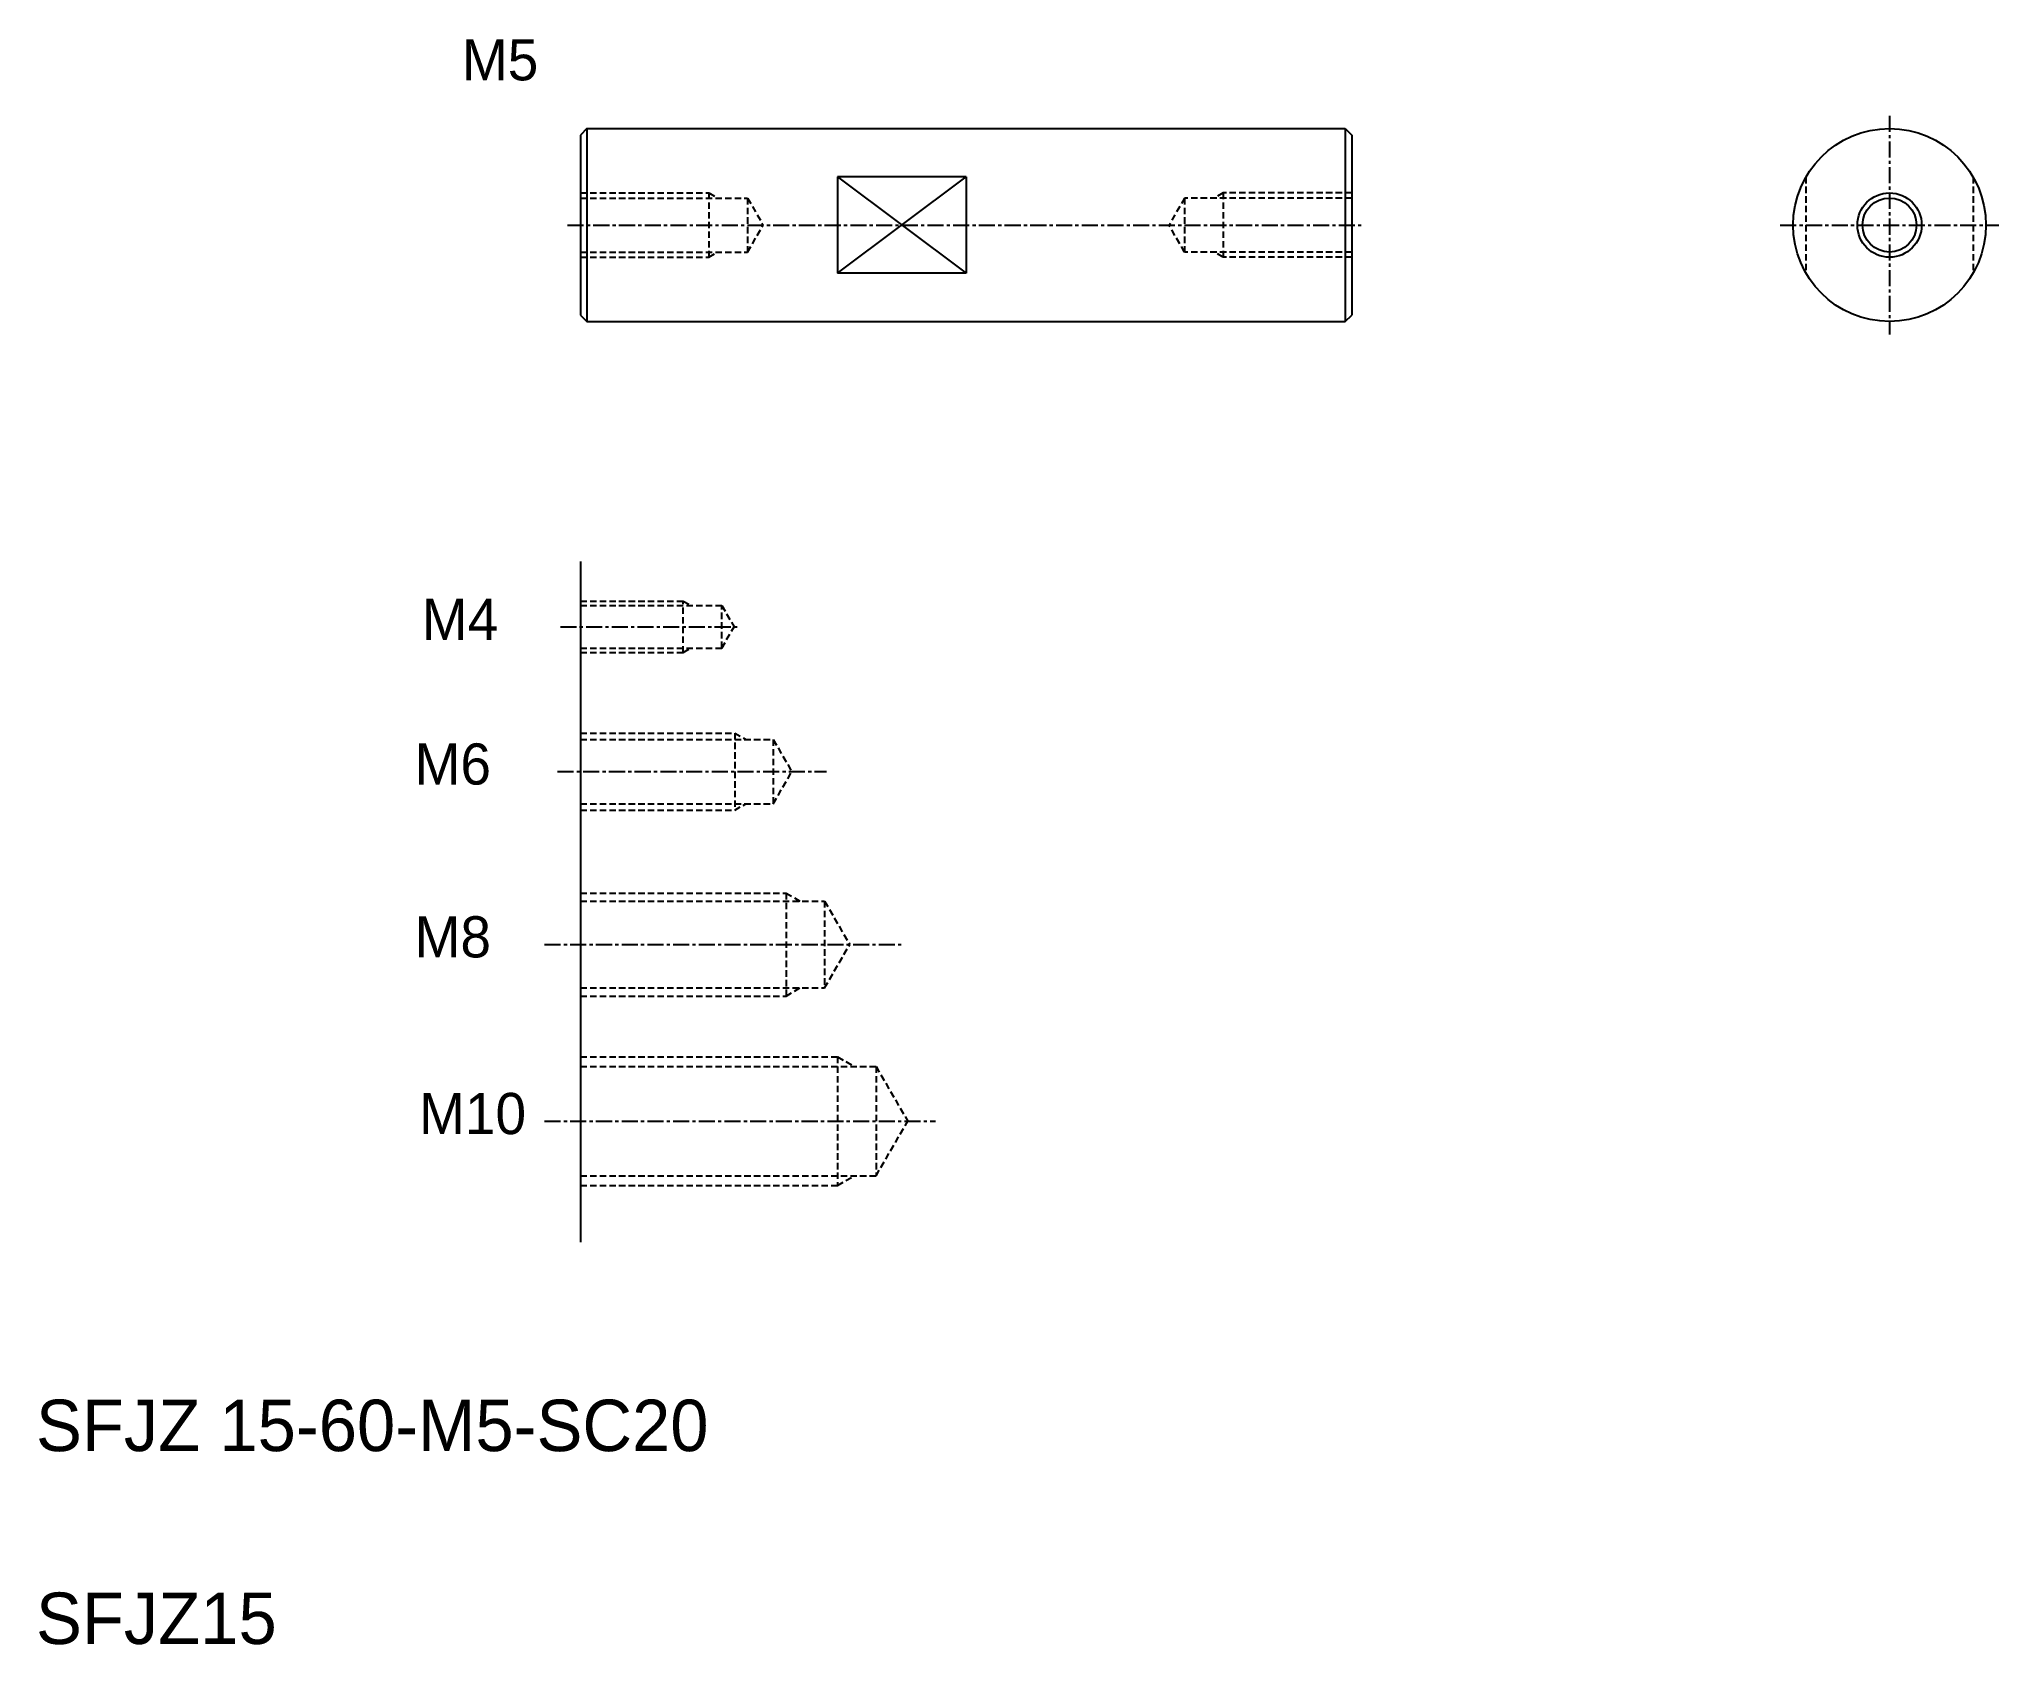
# Model space of a CAD drawing. Extents: x 69 to 222, y 29 to 154.
import ezdxf

# ---------------------------------------------------------------- set-up
doc = ezdxf.new("R2010")
doc.units = 0
doc.linetypes.add('CENTER', pattern=[2, 1.25, -0.25, 0.25, -0.25])
doc.linetypes.add('DASHED', pattern=[0.75, 0.5, -0.25])
doc.layers.get('0').update_dxf_attribs({"linetype": 'CONTINUOUS'})
doc.layers.add('CENTER', color=1, linetype='CENTER')

msp = doc.modelspace()

# ---------------------------------------------------------------- linework, layer by layer
at = {"color": 7, "linetype": 'CONTINUOUS'}
for p, q in [((111.91, 146.68), (111.41, 146.18)), ((111.91, 146.68), (170.91, 146.68)), ((111.91, 146.68), (111.91, 131.68)), ((170.91, 146.68), (170.91, 131.68)), ((170.91, 146.68), (171.41, 146.18)), ((111.41, 146.18), (111.41, 132.18)), ((171.41, 146.18), (171.41, 132.18)), ((131.41, 142.92), (131.41, 135.44)), ((141.41, 142.92), (131.41, 142.92)), ((141.41, 142.92), (141.41, 135.44)), ((171.41, 142.18), (171.41, 142.18)), ((171.41, 139.18), (171.41, 139.18)), ((141.41, 135.44), (131.41, 135.44)), ((111.41, 132.18), (111.91, 131.68)), ((111.91, 131.68), (170.91, 131.68)), ((170.91, 131.68), (171.41, 132.18)), ((111.41, 113.01), (111.41, 60.1))]:
    msp.add_line(p, q, dxfattribs=at)
at = {"color": 3, "linetype": 'CONTINUOUS'}
for p, q in [((131.41, 135.44), (141.41, 142.92)), ((131.41, 142.92), (141.41, 135.44))]:
    msp.add_line(p, q, dxfattribs=at)
at = {"color": 3, "linetype": 'DASHED'}
for p, q in [((206.75, 142.92), (206.75, 135.44)), ((219.75, 142.92), (219.75, 135.44)), ((111.41, 141.68), (121.41, 141.68)), ((111.41, 141.28), (124.41, 141.28)), ((121.41, 141.68), (121.41, 136.68)), ((121.41, 141.68), (122.02, 141.33)), ((124.41, 141.28), (124.41, 137.08)), ((124.41, 141.28), (125.62, 139.18)), ((158.41, 141.28), (157.2, 139.18)), ((158.41, 141.28), (158.41, 137.08)), ((171.41, 141.28), (158.41, 141.28)), ((161.41, 141.68), (160.81, 141.33)), ((161.41, 141.68), (161.41, 136.68)), ((171.41, 141.68), (161.41, 141.68)), ((124.41, 137.08), (125.62, 139.18)), ((158.41, 137.08), (157.2, 139.18)), ((111.41, 137.08), (124.41, 137.08)), ((111.41, 136.68), (121.41, 136.68)), ((121.41, 136.68), (122.02, 137.03)), ((171.41, 137.08), (158.41, 137.08)), ((161.41, 136.68), (160.81, 137.03)), ((171.41, 136.68), (161.41, 136.68)), ((111.41, 109.94), (119.41, 109.94)), ((119.41, 105.94), (119.41, 109.94)), ((119.41, 109.94), (120.02, 109.59)), ((111.41, 109.59), (122.41, 109.59)), ((122.41, 109.59), (123.36, 107.94)), ((122.41, 106.29), (122.41, 109.59)), ((122.41, 106.29), (123.36, 107.94)), ((111.41, 106.29), (122.41, 106.29)), ((111.41, 105.94), (119.41, 105.94)), ((119.41, 105.94), (120.02, 106.29)), ((111.41, 99.68), (123.41, 99.68)), ((111.41, 99.18), (126.41, 99.18)), ((123.41, 99.68), (123.41, 93.68)), ((123.41, 99.68), (124.28, 99.18)), ((126.41, 99.18), (126.41, 94.18)), ((126.41, 99.18), (127.86, 96.68)), ((126.41, 94.18), (127.86, 96.68)), ((111.41, 94.18), (126.41, 94.18)), ((111.41, 93.68), (123.41, 93.68)), ((123.41, 93.68), (124.28, 94.18)), ((111.41, 87.23), (127.41, 87.23)), ((127.41, 87.23), (127.41, 79.23)), ((127.41, 87.23), (128.49, 86.61)), ((111.41, 86.61), (130.41, 86.61)), ((130.41, 86.61), (132.36, 83.23)), ((130.41, 86.61), (130.41, 79.86)), ((130.41, 79.86), (132.36, 83.23)), ((111.41, 79.86), (130.41, 79.86)), ((127.41, 79.23), (128.49, 79.86)), ((111.41, 79.23), (127.41, 79.23)), ((111.41, 74.5), (131.41, 74.5)), ((111.41, 73.75), (134.41, 73.75)), ((131.41, 74.5), (132.71, 73.75)), ((131.41, 74.5), (131.41, 64.5)), ((134.41, 73.75), (136.87, 69.5)), ((134.41, 73.75), (134.41, 65.25)), ((134.41, 65.25), (136.87, 69.5)), ((111.41, 65.25), (134.41, 65.25)), ((111.41, 64.5), (131.41, 64.5)), ((131.41, 64.5), (132.71, 65.25))]:
    msp.add_line(p, q, dxfattribs=at)
at = {"color": 7, "linetype": 'CONTINUOUS'}
for radius in [7.5, 2.1]:
    msp.add_circle((213.25, 139.18), radius, dxfattribs=at)
at = {"color": 3}
msp.add_circle((213.25, 139.18), 2.5, dxfattribs=at)
at = {"layer": 'CENTER', "color": 1, "linetype": 'CENTER'}
for p, q in [((213.25, 147.68), (213.25, 130.68)), ((110.41, 139.18), (172.41, 139.18)), ((204.75, 139.18), (221.75, 139.18)), ((109.85, 107.94), (123.81, 107.94)), ((109.63, 96.68), (130.56, 96.68)), ((108.62, 83.23), (136.53, 83.23)), ((108.62, 69.5), (139.03, 69.5))]:
    msp.add_line(p, q, dxfattribs=at)

# ---------------------------------------------------------------- texts
at = {"color": 7, "linetype": 'CONTINUOUS'}
for s, height, p in [('M5', 3.2, (102.19, 150.43)), ('M4', 3.2, (99.07, 106.92)), ('M6', 3.2, (98.51, 95.67)), ('M8', 3.2, (98.51, 82.23)), ('M10', 3.2, (98.86, 68.49)), ('SFJZ 15-60-M5-SC20', 4, (69.06, 43.84)), ('SFJZ15', 4, (69.06, 28.84))]:
    msp.add_text(s, height=height, dxfattribs=at).set_placement(p)

doc.saveas('drawing.dxf')
